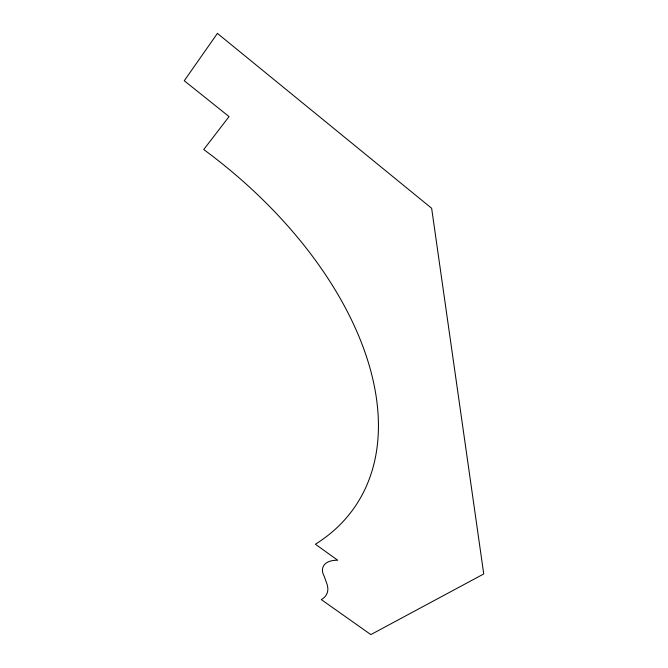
<?xml version="1.0" encoding="UTF-8"?>
<svg xmlns="http://www.w3.org/2000/svg" width="668" height="668" viewBox="0 0 668 668"><rect width="100%" height="100%" fill="white"/><g stroke="black" fill="none" stroke-linecap="round" stroke-linejoin="round"><path stroke-width="1" d="M217.417 33.4L184.259 80.745L229.066 116.591L203.723 149.532A343.394 208.115 34.8 0 1 315.396 544.22L337.724 560.252A25.142 14.212 22.7 0 0 324.189 576.225L326.619 583.089A35.696 19.698 24.1 0 1 321.275 599.588L370.849 634.6L483.741 573.962L431.645 208.274L217.417 33.4"/></g></svg>
